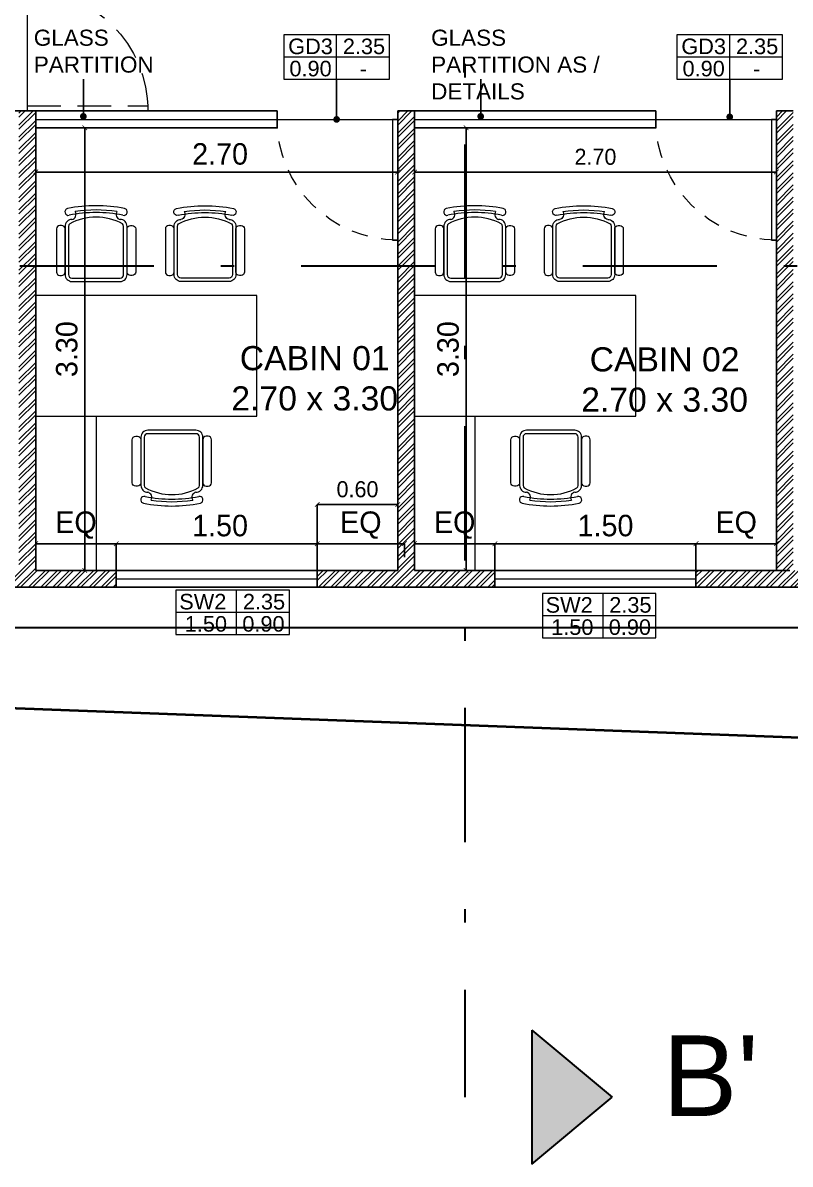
# Model space of a CAD drawing. Header units: metres. Extents: x 494 to 1845, y -666 to 1061.
# Drawn here: x 1502.81 to 1508.54, y 268.25 to 276.76 of the extents above; entities that cross this region are included whole.
import ezdxf

# ---------------------------------------------------------------- set-up
doc = ezdxf.new("R2010")
doc.units = ezdxf.units.M
doc.header["$MEASUREMENT"] = 0
for name, pattern in [('1', [0]), ('141011 - Typical Flr Plans -1 - 1.5 & 1-2 BHK_ Kolshet Namrata1$0$HIDDEN', [0.375, 0.25, -0.125]), ('ACAD_ISO02W100', [15, 12, -3]), ('DASHDOTX2', [2, 1, -0.5, 0, -0.5])]:
    doc.linetypes.add(name, pattern=pattern)
doc.layers.get('Defpoints').update_dxf_attribs({"color": 12})
for name, color, linetype, lineweight in [('ARCHITECTURAL COMMENTS', 2, 'Continuous', 30), ('DIMENSION', 8, 'Continuous', 5), ('VDA-DOOR', 23, 'Continuous', 5), ('VDA-DW TAGS', 4, 'Continuous', 9), ('VDA-HATCH', 8, 'Continuous', 9), ('VDA-WALL', 250, 'Continuous', 25), ('VDA-WINDOW', 5, 'Continuous', 9), ('VDA_FURNITURE', 8, 'Continuous', 13)]:
    doc.layers.add(name, color=color, linetype=linetype, lineweight=lineweight)
for name, color, linetype in [('PLOT - SURVEY', 1, '1'), ('VDA DIMENSION', 8, 'Continuous'), ('VDA-TEXT', 250, '1'), ('VDA-WALL BELOW', 8, 'Continuous'), ('VDA_ROOF', 250, 'Continuous')]:
    doc.layers.add(name, color=color, linetype=linetype)
doc.styles.add('arial', font='arial.ttf', dxfattribs={"height": 0.3})
doc.styles.add('RS', font='GOTHIC.TTF')
doc.dimstyles.new('SMALL-1', dxfattribs={"dimtxt": 0.16, "dimasz": 0.035, "dimexe": 0, "dimexo": 0.1, "dimgap": 0.05, "dimtad": 1, "dimzin": 0, "dimdsep": 46, "dimtxsty": 'RS', "dimblk": 'DOT', "dimcen": 2.5, "dimclrd": 256, "dimclre": 256, "dimclrt": 5, "dimadec": 0, "dimazin": 0, "dimtfac": 1, "dimtdec": 3, "dimtofl": 0, "dimtmove": 0, "dimatfit": 3, "dimfxl": 0, "dimtolj": 1, "dimtzin": 0, "dimarcsym": 0})

# ---------------------------------------------------------------- blocks, each defined once
blk = doc.blocks.new('zw$ADB1')
at = {"linetype": 'DASHDOTX2', "lineweight": 30}
blk.add_hatch(color=1, dxfattribs=at).paths.add_polyline_path([(0, 0), (0.5, 0.6), (1, 0)])
at = {"color": 1, "linetype": 'DASHDOTX2', "lineweight": 30}
for p, q in [((0, 0), (0.5, 0.6)), ((1, 0), (0.5, 0.6)), ((0, 0), (1, 0))]:
    blk.add_line(p, q, dxfattribs=at)
blk = doc.blocks.new('SADFASDFS')
at = {"color": 1, "linetype": 'DASHDOTX2', "lineweight": 30}
for p, q in [((20.9725, 10.1631), (20.9725, -5.3369)), ((64.8523, 0.8567), (-0.9849, 0.8567))]:
    blk.add_line(p, q, dxfattribs=at)
at = {"color": 1, "linetype": 'DASHDOTX2', "lineweight": 30, "rotation": 270}
blk.add_blockref('zw$ADB1', (21.4725, -4.8369), dxfattribs=at)
at = {"insert": (23.1648, -4.8778), "char_height": 0.6, "width": 1.069349, "attachment_point": 3, "style": 'arial'}
blk.add_mtext("{\\C1;B'}", dxfattribs=at)
blk = doc.blocks.new('cabin table')
at = {"layer": 'VDA_FURNITURE'}
for p, q in [((-1.65, -0.9), (-1.65, 0)), ((-1.65, 0), (0, 0)), ((0, 0), (0, -0.9)), ((0, -0.9), (-1.65, -0.9))]:
    blk.add_line(p, q, dxfattribs=at)
blk = doc.blocks.new('side')
at = {"layer": 'VDA_FURNITURE', "color": 8}
for p, q in [((0, 1.15), (-0.45, 1.15)), ((-0.45, 1.15), (-0.45, 0)), ((0, 0), (0, 1.15)), ((-0.45, 0), (0, 0))]:
    blk.add_line(p, q, dxfattribs=at)
blk = doc.blocks.new('chair')
at = {"layer": 'VDA_FURNITURE'}
for p, q in [((-0.2311, -0.5111), (-0.2311, -0.5111)), ((0.2311, -0.5111), (0.2311, -0.5111))]:
    blk.add_line(p, q, dxfattribs=at)
for points in [[(0.1798, -0.4623), (0.1798, -0.4623, 0.414214), (0.2311, -0.4109), (0.2311, -0.0514, 0.414214), (0.1798, 0), (-0.1798, 0, 0.414214), (-0.2311, -0.0514), (-0.2311, -0.4109, 0.414214), (-0.1798, -0.4623)], [(0.197, -0.4299, 0.211652), (0.2054, -0.4109), (0.2054, -0.0514, 0.414214), (0.1798, -0.0257), (-0.1798, -0.0257, 0.414214), (-0.2054, -0.0514), (-0.2054, -0.4109, 0.211652), (-0.197, -0.4299)]]:
    blk.add_lwpolyline(points, format="xyb", dxfattribs=at)
for points in [[(-0.2697, -0.0449), (-0.2568, -0.0449, -0.414214), (-0.2311, -0.0706), (-0.2311, -0.3916, -0.414214), (-0.2568, -0.4173), (-0.2697, -0.4173, -0.414214), (-0.2953, -0.3916), (-0.2953, -0.0706, -0.414214)], [(0.2697, -0.0449), (0.2568, -0.0449, 0.414214), (0.2311, -0.0706), (0.2311, -0.3916, 0.414214), (0.2568, -0.4173), (0.2697, -0.4173, 0.414214), (0.2953, -0.3916), (0.2953, -0.0706, 0.414214)]]:
    blk.add_lwpolyline(points, format="xyb", close=True, dxfattribs=at)
for centre, radius, start, end in [((-0.2065, -0.5183), 0.0257, 75.86235, 163.7398), ((0, 0.4874), 1.0011, 258.46355, 281.53645), ((0, -0.0677), 0.4123, 241.45467, 298.54533), ((-0.1884, -0.5002), 0.0389, 327.81567, 77.15899), ((0.1884, -0.5002), 0.0389, 102.84101, 212.18433), ((0.2065, -0.5183), 0.0257, 16.2602, 104.13765), ((-0.2065, -0.5183), 0.0257, 163.7398, 255.86235), ((0, 0.485), 1.05, 258.3098, 281.6902), ((0, 0.4874), 1.0203, 261.2358, 278.7642), ((0.2065, -0.5183), 0.0257, 284.13765, 16.2602)]:
    blk.add_arc(centre, radius, start, end, dxfattribs=at)
blk = doc.blocks.new('for cabin')
at = {"layer": 'VDA_FURNITURE', "rotation": 180}
blk.add_blockref('chair', (-1.2624, 2.1543), dxfattribs=at)
at = {"layer": 'VDA_FURNITURE', "xscale": -1, "rotation": 180}
blk.add_blockref('chair', (-0.45, 2.1543), dxfattribs=at)
at = {"layer": 'VDA_FURNITURE'}
for name, p in [('cabin table', (0, 2.05)), ('side', (0, 0))]:
    blk.add_blockref(name, p, dxfattribs=at)
at = {"layer": 'VDA_FURNITURE', "xscale": -1}
blk.add_blockref('chair', (-1.0153, 1.0457), dxfattribs=at)
blk = doc.blocks.new('afasfdas')
at = {"layer": 'VDA-DOOR', "color": 5, "linetype": '141011 - Typical Flr Plans -1 - 1.5 & 1-2 BHK_ Kolshet Namrata1$0$HIDDEN'}
for p, q in [((-0.038, -0.0007), (-0.038, -0.9)), ((0, -0.0007), (-0.038, -0.0007)), ((0, -0.9), (0, -0.0007)), ((-0.038, -0.9), (0, -0.9))]:
    blk.add_line(p, q, dxfattribs=at)
blk.add_arc((0, 0), 0.9, 180.04247, 270, dxfattribs=at)
blk = doc.blocks.new('DXFG-flat-2-flat-28-flat-1-flat-1-flat-1-flat-1-flat-1-flat-1-flat-1-flat-1-flat-2-flat-1-flat-1-flat-1-flat-1-flat-1-flat-5-flat-1')
at = {"layer": 'VDA-DOOR'}
blk.add_line((-147.5993, -172.9864), (-147.5993, -172.9498), dxfattribs=at)
at = {"layer": 'VDA-DOOR', "color": 5}
for p, q in [((-147.5993, -172.9498), (-146.7316, -172.9498)), ((-146.7316, -172.9864), (-147.5993, -172.9864)), ((-146.7316, -172.9498), (-146.7316, -172.9864))]:
    blk.add_line(p, q, dxfattribs=at)
at = {"layer": 'VDA-DOOR', "color": 5, "linetype": 'ACAD_ISO02W100', "ltscale": 0.01}
blk.add_arc((-146.731, -172.9498), 0.8684, 180, 269.95753, dxfattribs=at)
blk = doc.blocks.new('_ArchTick')
at = {"color": 0, "linetype": 'ByBlock', "const_width": 0.15}
blk.add_lwpolyline([(-0.5, -0.5), (0.5, 0.5)], dxfattribs=at)
blk = doc.blocks.new('*D82')
at = {"layer": 'Defpoints', "color": 0}
for p in [(1502.9103, 275.9747), (1505.6103, 275.9747), (1505.6103, 275.6447)]:
    blk.add_point(p, dxfattribs=at)
at = {"layer": 'VDA DIMENSION', "lineweight": -2}
for p, q in [((1502.9103, 275.8747), (1502.9103, 275.6447)), ((1505.6103, 275.8747), (1505.6103, 275.6447)), ((1502.9103, 275.6447), (1505.6103, 275.6447))]:
    blk.add_line(p, q, dxfattribs=at)
at = {"layer": 'VDA DIMENSION', "lineweight": -2, "xscale": 0.035, "yscale": 0.035, "zscale": 0.035, "rotation": 180}
blk.add_blockref('_ArchTick', (1502.9103, 275.6447), dxfattribs=at)
at = {"layer": 'VDA DIMENSION', "lineweight": -2, "xscale": 0.035, "yscale": 0.035, "zscale": 0.035}
blk.add_blockref('_ArchTick', (1505.6103, 275.6447), dxfattribs=at)
at = {"layer": 'VDA DIMENSION', "color": 5, "insert": (1504.2853, 275.7787), "char_height": 0.16, "attachment_point": 5, "style": 'RS'}
blk.add_mtext('\\A1;2.70', dxfattribs=at)
blk = doc.blocks.new('*D83')
at = {"layer": 'Defpoints', "color": 0}
for p in [(1502.9103, 275.9747), (1502.9103, 272.6747), (1503.2759, 272.6747)]:
    blk.add_point(p, dxfattribs=at)
at = {"layer": 'VDA DIMENSION', "lineweight": -2}
for p, q in [((1503.0103, 275.9747), (1503.2759, 275.9747)), ((1503.2759, 275.9747), (1503.2759, 272.6747)), ((1503.0103, 272.6747), (1503.2759, 272.6747))]:
    blk.add_line(p, q, dxfattribs=at)
at = {"layer": 'VDA DIMENSION', "lineweight": -2, "xscale": 0.035, "yscale": 0.035, "zscale": 0.035}
for p, rotation in [((1503.2759, 275.9747), 90), ((1503.2759, 272.6747), 270)]:
    blk.add_blockref('_ArchTick', p, dxfattribs=dict(at, rotation=rotation))
at = {"layer": 'VDA DIMENSION', "color": 5, "insert": (1503.1419, 274.3247), "char_height": 0.16, "attachment_point": 5, "rotation": 90, "style": 'RS'}
blk.add_mtext('\\A1;3.30', dxfattribs=at)
blk = doc.blocks.new('*D84')
at = {"layer": 'Defpoints', "color": 0}
for p in [(1505.7853, 275.9747), (1505.7853, 272.6747), (1506.1204, 272.6747)]:
    blk.add_point(p, dxfattribs=at)
at = {"layer": 'VDA DIMENSION', "lineweight": -2}
for p, q in [((1505.8853, 275.9747), (1506.1204, 275.9747)), ((1506.1204, 275.9747), (1506.1204, 272.6747)), ((1505.8853, 272.6747), (1506.1204, 272.6747))]:
    blk.add_line(p, q, dxfattribs=at)
at = {"layer": 'VDA DIMENSION', "lineweight": -2, "xscale": 0.035, "yscale": 0.035, "zscale": 0.035}
for p, rotation in [((1506.1204, 275.9747), 90), ((1506.1204, 272.6747), 270)]:
    blk.add_blockref('_ArchTick', p, dxfattribs=dict(at, rotation=rotation))
at = {"layer": 'VDA DIMENSION', "color": 5, "insert": (1505.9863, 274.3247), "char_height": 0.16, "attachment_point": 5, "rotation": 90, "style": 'RS'}
blk.add_mtext('\\A1;3.30', dxfattribs=at)
blk = doc.blocks.new('*D106')
at = {"layer": 'Defpoints', "color": 0}
for p in [(1505.0103, 272.8747), (1503.5103, 272.5497), (1505.0103, 272.5497)]:
    blk.add_point(p, dxfattribs=at)
at = {"layer": 'VDA DIMENSION', "lineweight": -2}
for p, q in [((1503.5103, 272.6497), (1503.5103, 272.8747)), ((1503.5103, 272.8747), (1505.0103, 272.8747)), ((1505.0103, 272.6497), (1505.0103, 272.8747))]:
    blk.add_line(p, q, dxfattribs=at)
at = {"layer": 'VDA DIMENSION', "lineweight": -2, "xscale": 0.035, "yscale": 0.035, "zscale": 0.035, "rotation": 180}
blk.add_blockref('_ArchTick', (1503.5103, 272.8747), dxfattribs=at)
at = {"layer": 'VDA DIMENSION', "lineweight": -2, "xscale": 0.035, "yscale": 0.035, "zscale": 0.035}
blk.add_blockref('_ArchTick', (1505.0103, 272.8747), dxfattribs=at)
at = {"layer": 'VDA DIMENSION', "color": 5, "insert": (1504.2853, 273.0087), "char_height": 0.16, "attachment_point": 5, "style": 'RS'}
blk.add_mtext('\\A1;1.50', dxfattribs=at)
blk = doc.blocks.new('*D107')
at = {"layer": 'Defpoints', "color": 0}
for p in [(1507.8353, 272.8747), (1506.3353, 272.6747), (1507.8353, 272.6747)]:
    blk.add_point(p, dxfattribs=at)
at = {"layer": 'VDA DIMENSION', "lineweight": -2}
for p, q in [((1506.3353, 272.7747), (1506.3353, 272.8747)), ((1506.3353, 272.8747), (1507.8353, 272.8747)), ((1507.8353, 272.7747), (1507.8353, 272.8747))]:
    blk.add_line(p, q, dxfattribs=at)
at = {"layer": 'VDA DIMENSION', "lineweight": -2, "xscale": 0.035, "yscale": 0.035, "zscale": 0.035, "rotation": 180}
blk.add_blockref('_ArchTick', (1506.3353, 272.8747), dxfattribs=at)
at = {"layer": 'VDA DIMENSION', "lineweight": -2, "xscale": 0.035, "yscale": 0.035, "zscale": 0.035}
blk.add_blockref('_ArchTick', (1507.8353, 272.8747), dxfattribs=at)
at = {"layer": 'VDA DIMENSION', "color": 5, "insert": (1507.1603, 273.0087), "char_height": 0.16, "attachment_point": 5, "style": 'RS'}
blk.add_mtext('\\A1;1.50', dxfattribs=at)
blk = doc.blocks.new('*D115')
at = {"layer": 'Defpoints', "color": 0}
for p in [(1503.5103, 272.8747), (1502.9103, 272.6747), (1503.5103, 272.6747)]:
    blk.add_point(p, dxfattribs=at)
at = {"layer": 'VDA DIMENSION', "lineweight": -2}
for p, q in [((1502.9103, 272.7747), (1502.9103, 272.8747)), ((1502.9103, 272.8747), (1503.5103, 272.8747)), ((1503.5103, 272.7747), (1503.5103, 272.8747))]:
    blk.add_line(p, q, dxfattribs=at)
at = {"layer": 'VDA DIMENSION', "lineweight": -2, "xscale": 0.035, "yscale": 0.035, "zscale": 0.035, "rotation": 180}
blk.add_blockref('_ArchTick', (1502.9103, 272.8747), dxfattribs=at)
at = {"layer": 'VDA DIMENSION', "lineweight": -2, "xscale": 0.035, "yscale": 0.035, "zscale": 0.035}
blk.add_blockref('_ArchTick', (1503.5103, 272.8747), dxfattribs=at)
at = {"layer": 'VDA DIMENSION', "color": 5, "insert": (1503.2103, 273.013), "char_height": 0.16, "attachment_point": 5, "style": 'RS'}
blk.add_mtext('\\A1;EQ', dxfattribs=at)
blk = doc.blocks.new('*D116')
at = {"layer": 'Defpoints', "color": 0}
for p in [(1505.6603, 272.8747), (1505.0103, 272.6747), (1505.6603, 272.6747)]:
    blk.add_point(p, dxfattribs=at)
at = {"layer": 'VDA DIMENSION', "lineweight": -2}
for p, q in [((1505.0103, 272.7747), (1505.0103, 272.8747)), ((1505.0103, 272.8747), (1505.6603, 272.8747)), ((1505.6603, 272.7747), (1505.6603, 272.8747))]:
    blk.add_line(p, q, dxfattribs=at)
at = {"layer": 'VDA DIMENSION', "lineweight": -2, "xscale": 0.035, "yscale": 0.035, "zscale": 0.035, "rotation": 180}
blk.add_blockref('_ArchTick', (1505.0103, 272.8747), dxfattribs=at)
at = {"layer": 'VDA DIMENSION', "lineweight": -2, "xscale": 0.035, "yscale": 0.035, "zscale": 0.035}
blk.add_blockref('_ArchTick', (1505.6603, 272.8747), dxfattribs=at)
at = {"layer": 'VDA DIMENSION', "color": 5, "insert": (1505.3353, 273.013), "char_height": 0.16, "attachment_point": 5, "style": 'RS'}
blk.add_mtext('\\A1;EQ', dxfattribs=at)
blk = doc.blocks.new('*D117')
at = {"layer": 'Defpoints', "color": 0}
for p in [(1506.3353, 272.8747), (1505.7353, 272.6747), (1506.3353, 272.5497)]:
    blk.add_point(p, dxfattribs=at)
at = {"layer": 'VDA DIMENSION', "lineweight": -2}
for p, q in [((1505.7353, 272.7747), (1505.7353, 272.8747)), ((1505.7353, 272.8747), (1506.3353, 272.8747)), ((1506.3353, 272.6497), (1506.3353, 272.8747))]:
    blk.add_line(p, q, dxfattribs=at)
at = {"layer": 'VDA DIMENSION', "lineweight": -2, "xscale": 0.035, "yscale": 0.035, "zscale": 0.035, "rotation": 180}
blk.add_blockref('_ArchTick', (1505.7353, 272.8747), dxfattribs=at)
at = {"layer": 'VDA DIMENSION', "lineweight": -2, "xscale": 0.035, "yscale": 0.035, "zscale": 0.035}
blk.add_blockref('_ArchTick', (1506.3353, 272.8747), dxfattribs=at)
at = {"layer": 'VDA DIMENSION', "color": 5, "insert": (1506.0353, 273.013), "char_height": 0.16, "attachment_point": 5, "style": 'RS'}
blk.add_mtext('\\A1;EQ', dxfattribs=at)
blk = doc.blocks.new('*D118')
at = {"layer": 'Defpoints', "color": 0}
for p in [(1508.4353, 272.8747), (1508.4353, 272.6747), (1507.8353, 272.5497)]:
    blk.add_point(p, dxfattribs=at)
at = {"layer": 'VDA DIMENSION', "lineweight": -2}
for p, q in [((1507.8353, 272.6497), (1507.8353, 272.8747)), ((1507.8353, 272.8747), (1508.4353, 272.8747)), ((1508.4353, 272.7747), (1508.4353, 272.8747))]:
    blk.add_line(p, q, dxfattribs=at)
at = {"layer": 'VDA DIMENSION', "lineweight": -2, "xscale": 0.035, "yscale": 0.035, "zscale": 0.035, "rotation": 180}
blk.add_blockref('_ArchTick', (1507.8353, 272.8747), dxfattribs=at)
at = {"layer": 'VDA DIMENSION', "lineweight": -2, "xscale": 0.035, "yscale": 0.035, "zscale": 0.035}
blk.add_blockref('_ArchTick', (1508.4353, 272.8747), dxfattribs=at)
at = {"layer": 'VDA DIMENSION', "color": 5, "insert": (1508.1353, 273.013), "char_height": 0.16, "attachment_point": 5, "style": 'RS'}
blk.add_mtext('\\A1;EQ', dxfattribs=at)
blk = doc.blocks.new('_Dot')
at = {"color": 0, "linetype": 'ByBlock', "lineweight": -2}
blk.add_line((-0.5, 0), (-1, 0), dxfattribs=at)
at = {"color": 0, "linetype": 'ByBlock', "const_width": 0.5}
blk.add_lwpolyline([(-0.25, 0, 1), (0.25, 0, 1)], format="xyb", close=True, dxfattribs=at)
blk = doc.blocks.new('sw2')
at = {"layer": 'VDA-DW TAGS'}
for p, q in [((1418.8514, 215.3599), (1418.8514, 215.6908)), ((1419.2461, 215.5253), (1418.3988, 215.5253))]:
    blk.add_line(p, q, dxfattribs=at)
blk.add_lwpolyline([(1419.2461, 215.6908), (1418.3988, 215.6908), (1418.3988, 215.3599), (1419.2461, 215.3599)], close=True, dxfattribs=at)
at = {"layer": 'VDA-DW TAGS', "char_height": 0.11598, "attachment_point": 8, "style": 'arial'}
for s, insert, width in [('SW2', (1418.5991, 215.546), 0.282293), ('2.35', (1419.0555, 215.546), 0.282293), ('1.50', (1418.6222, 215.3805), 0.27584), ('0.90', (1419.0516, 215.3805), 0.366174)]:
    blk.add_mtext(s, dxfattribs=dict(at, insert=insert, width=width))
blk = doc.blocks.new('*D176')
at = {"layer": 'Defpoints', "color": 0}
for p in [(1505.7353, 275.9747), (1508.4353, 275.9747), (1508.4353, 275.6447)]:
    blk.add_point(p, dxfattribs=at)
at = {"layer": 'VDA DIMENSION', "lineweight": -2}
for p, q in [((1505.7353, 275.8747), (1505.7353, 275.6447)), ((1508.4353, 275.8747), (1508.4353, 275.6447)), ((1505.7353, 275.6447), (1508.4353, 275.6447))]:
    blk.add_line(p, q, dxfattribs=at)
at = {"layer": 'VDA DIMENSION', "lineweight": -2, "xscale": 0.035, "yscale": 0.035, "zscale": 0.035, "rotation": 180}
blk.add_blockref('_ArchTick', (1505.7353, 275.6447), dxfattribs=at)
at = {"layer": 'VDA DIMENSION', "lineweight": -2, "xscale": 0.035, "yscale": 0.035, "zscale": 0.035}
blk.add_blockref('_ArchTick', (1508.4353, 275.6447), dxfattribs=at)
at = {"layer": 'VDA DIMENSION', "color": 5, "insert": (1507.0853, 275.7577), "char_height": 0.12, "attachment_point": 5, "style": 'RS'}
blk.add_mtext('\\A1;2.70', dxfattribs=at)
blk = doc.blocks.new('GD3')
at = {"layer": 'VDA-DW TAGS'}
for p, q in [((1505.1546, 276.3357), (1505.1546, 276.6666)), ((1505.5493, 276.5011), (1504.7598, 276.5011))]:
    blk.add_line(p, q, dxfattribs=at)
blk.add_lwpolyline([(1505.5493, 276.6666), (1504.7598, 276.6666), (1504.7598, 276.3357), (1505.5493, 276.3357)], close=True, dxfattribs=at)
at = {"layer": 'VDA-DW TAGS', "attachment_point": 8, "style": 'arial'}
for s, insert, char_height, width in [('GD3', (1504.96, 276.5218), 0.11598, 0.282293), ('2.35', (1505.3587, 276.5218), 0.11598, 0.255664), ('{\\fArial|b0|i0|c0|p34;0.90}', (1504.96, 276.3564), 0.115981, 0.27584), ('{\\fArial|b0|i0|c0|p34;-}', (1505.3548, 276.3564), 0.115981, 0.366174)]:
    blk.add_mtext(s, dxfattribs=dict(at, insert=insert, char_height=char_height, width=width))
blk = doc.blocks.new('DFSDFASDFASD')
at = {"layer": 'VDA_ROOF', "color": 5, "lineweight": 30, "ltscale": 4}
blk.add_lwpolyline([(43.72, 7.8762), (16.8656, 4.45), (-16.85, 4.45), (-16.85, -6.375), (7.45, -6.375), (7.45, -7.275), (43.72, -7.275), (43.72, -3.7999), (45.045, -3.7999), (45.045, 0.8251), (43.72, 0.8251)], close=True, dxfattribs=at)
blk = doc.blocks.new('*D323')
at = {"layer": 'Defpoints', "color": 0}
for p in [(1505.6103, 273.1666), (1505.0103, 272.6747), (1505.6103, 272.6747)]:
    blk.add_point(p, dxfattribs=at)
at = {"layer": 'VDA DIMENSION', "lineweight": -2}
for p, q in [((1505.0103, 272.8666), (1505.0103, 273.1666)), ((1505.0103, 273.1666), (1505.6103, 273.1666)), ((1505.6103, 272.8666), (1505.6103, 273.1666))]:
    blk.add_line(p, q, dxfattribs=at)
at = {"layer": 'VDA DIMENSION', "lineweight": -2, "xscale": 0.035, "yscale": 0.035, "zscale": 0.035, "rotation": 180}
blk.add_blockref('_ArchTick', (1505.0103, 273.1666), dxfattribs=at)
at = {"layer": 'VDA DIMENSION', "lineweight": -2, "xscale": 0.035, "yscale": 0.035, "zscale": 0.035}
blk.add_blockref('_ArchTick', (1505.6103, 273.1666), dxfattribs=at)
at = {"layer": 'VDA DIMENSION', "color": 5, "insert": (1505.3103, 273.2797), "char_height": 0.12, "attachment_point": 5, "style": 'RS'}
blk.add_mtext('\\A1;0.60', dxfattribs=at)

msp = doc.modelspace()

# ---------------------------------------------------------------- hatches: boundary and pattern name
at = {"layer": 'VDA-HATCH'}
h = msp.add_hatch(dxfattribs=at)
h.set_pattern_fill('ANSI32', color=256, scale=0.17)
h.set_pattern_definition([(45, (87.54308, 2.66939), (-0.0450780573, 0.0450780573), []), (45, (87.573134, 2.66939), (-0.0450780573, 0.0450780573), [])])
h.paths.add_polyline_path([(1539.2103, 285.3516), (1539.2092, 285.4775), (1520.3759, 283.0747), (1489.6603, 283.0747), (1489.6603, 282.9497), (1520.3839, 282.9497)])
h.paths.add_polyline_path([(1501.9103, 272.5497), (1501.9103, 272.6747), (1502.7853, 272.6747), (1502.7853, 276.0997), (1502.8478, 276.0997), (1502.9103, 276.0997), (1502.9103, 272.6747), (1503.5103, 272.6747), (1503.5103, 272.5497)])
h.paths.add_polyline_path([(1507.8353, 272.5497), (1507.8353, 272.6747), (1508.4353, 272.6747), (1508.4353, 276.0997), (1508.5603, 276.0997), (1508.5603, 272.6747), (1509.1603, 272.6747), (1509.1603, 272.5497)])
h.paths.add_polyline_path([(1505.0103, 272.5497), (1505.0103, 272.6747), (1505.6103, 272.6747), (1505.6103, 276.0997), (1505.7353, 276.0997), (1505.7353, 272.6747), (1506.3353, 272.6747), (1506.3353, 272.5497)])
h.paths.add_polyline_path([(1510.6603, 272.5497), (1510.6603, 272.6747), (1511.2603, 272.6747), (1511.2603, 276.0997), (1511.3853, 276.0997), (1511.3853, 272.5497)])
h.paths.add_polyline_path([(1544.2803, 281.8623), (1544.2803, 281.9498), (1545.0053, 281.9498), (1545.0053, 281.8248), (1544.4053, 281.8248), (1544.4053, 280.6248), (1544.2803, 280.6248)])
h.paths.add_polyline_path([(1541.4739, 285.7664), (1542.4286, 285.8882), (1542.6022, 285.9104), (1542.6287, 285.9138), (1543.4823, 286.0227), (1543.4981, 285.8987), (1541.4897, 285.6424)])
h.paths.add_polyline_path([(1546.8053, 286.4466), (1546.9303, 286.4466), (1546.9303, 281.5248), (1546.8053, 281.5248)])
h.paths.add_polyline_path([(1545.2678, 286.2505), (1545.2836, 286.1265), (1546.8053, 286.3206), (1546.8053, 286.4466)])
h.paths.add_polyline_path([(1524.4853, 272.0497), (1524.4853, 275.0747), (1524.6103, 275.0747), (1524.6103, 272.0497)])
h.paths.add_polyline_path([(1524.3353, 275.9747), (1524.3353, 276.0997), (1526.9853, 276.0997), (1526.9853, 275.9747)])
h.paths.add_polyline_path([(1526.9853, 273.7997), (1527.1103, 273.7997), (1527.1103, 271.6497), (1526.9853, 271.6497)])
h.paths.add_polyline_path([(1545.7553, 281.8248), (1545.7553, 281.9498), (1546.8053, 281.9498), (1546.8053, 281.8248)])
h.paths.add_polyline_path([(1525.9603, 273.5247), (1526.9853, 273.5247), (1526.9853, 273.6497), (1525.9603, 273.6497)])
h.paths.add_polyline_path([(1511.2603, 271.6497), (1511.2603, 271.7747), (1512.0166, 271.7747), (1512.0166, 271.6497)])
h.paths.add_polyline_path([(1513.5166, 271.6497), (1513.5166, 271.7747), (1514.7791, 271.7747), (1514.7791, 271.6497)])
h.paths.add_polyline_path([(1511.2603, 272.5497), (1511.2603, 271.7747), (1511.3853, 271.7747), (1511.3853, 272.5497)])
h.paths.add_polyline_path([(1523.7353, 273.0747), (1524.4853, 273.0747), (1524.4853, 273.1997), (1523.7353, 273.1997)])
h.paths.add_polyline_path([(1539.2103, 285.4776), (1539.2103, 285.3516), (1539.7042, 285.4146), (1539.6884, 285.5386)])
h.paths.add_polyline_path([(1525.9603, 272.0497), (1525.9603, 272.7747), (1526.0853, 272.7747), (1526.0853, 272.0497)])
h.paths.add_polyline_path([(1523.8853, 274.6975), (1524.4853, 274.6975), (1524.4853, 274.8225), (1523.8853, 274.8225)])
h.paths.add_polyline_path([(1524.0353, 272.0497), (1524.0353, 272.1747), (1524.4853, 272.1747), (1524.4853, 272.0497)])
h.paths.add_polyline_path([(1522.9853, 272.0497), (1522.9853, 272.1747), (1523.4353, 272.1747), (1523.4353, 272.0497)])
h.paths.add_polyline_path([(1536.5353, 281.5248), (1536.6603, 281.5248), (1536.6603, 281.9498), (1536.5353, 281.9498), (1536.5353, 281.5248)])
h.paths.add_polyline_path([(1539.0853, 281.5248), (1539.0853, 281.9498), (1539.2103, 281.9498), (1539.2103, 281.5248)])
h.paths.add_polyline_path([(1541.9053, 281.5248), (1541.9053, 281.9498), (1542.0303, 281.9498), (1542.0303, 281.5248), (1541.9053, 281.5248)])
h.paths.add_polyline_path([(1525.9603, 272.0497), (1525.5853, 272.0497), (1525.5853, 272.1747), (1525.9603, 272.1747)])
h.paths.add_polyline_path([(1524.6103, 272.0497), (1524.6103, 272.1747), (1524.9853, 272.1747), (1524.9853, 272.0497)])
h.paths.add_polyline_path([(1546.8053, 280.6248), (1546.9303, 280.6248), (1546.9303, 280.9248), (1546.8053, 280.9248)])
h.paths.add_polyline_path([(1526.0853, 272.0497), (1526.0853, 272.1747), (1526.2353, 272.1747), (1526.2353, 272.0497)])
h.paths.add_polyline_path([(1526.9853, 272.0497), (1526.8353, 272.0497), (1526.8353, 272.1747), (1526.9853, 272.1747)])
h.paths.add_polyline_path([(1516.2791, 271.7747), (1516.2791, 271.6497), (1522.9853, 271.6497), (1522.9853, 276.0997), (1518.2353, 276.0997), (1518.2353, 275.9747), (1522.8603, 275.9747), (1522.8603, 271.7747), (1517.0353, 271.7747), (1517.0353, 276.0997), (1516.9103, 276.0997), (1516.9103, 271.7747)])
h.paths.add_polyline_path([(1489.6603, 272.6747), (1490.1426, 272.6747), (1490.1426, 272.5497), (1489.6603, 272.5497)])
h.paths.add_polyline_path([(1491.3426, 272.5497), (1491.3426, 272.6747), (1494.5853, 272.6747), (1494.5853, 272.5497)])
h.paths.add_polyline_path([(1495.7853, 272.6747), (1499.028, 272.6747), (1499.028, 272.5497), (1495.7853, 272.5497)])
h.paths.add_polyline_path([(1500.5853, 276.0997), (1500.7103, 276.0997), (1500.7103, 272.5497), (1500.228, 272.5497), (1500.228, 272.6747), (1500.5853, 272.6747)])

# ---------------------------------------------------------------- linework, layer by layer
at = {"layer": 'PLOT - SURVEY', "color": 250, "linetype": 'Continuous', "lineweight": 40}
msp.add_lwpolyline([(1466.9333, 290.1068), (1466.5166, 284.5985), (1466.12, 282.2061), (1465.5621, 275.8302), (1465.4617, 272.8076), (1480.3076, 272.4881), (1513.1956, 271.2599), (1549.5916, 271.0083)], dxfattribs=at)
at = {"layer": 'VDA-DOOR'}
for p, q in [((1504.7103, 276.0372), (1505.6103, 276.0372)), ((1507.5353, 276.0372), (1508.4353, 276.0372))]:
    msp.add_line(p, q, dxfattribs=at)
at = {"layer": 'VDA-WALL'}
for p, q in [((1501.6103, 276.0997), (1502.9103, 276.0997)), ((1502.9103, 276.0997), (1502.9103, 272.6747)), ((1505.6103, 276.0997), (1505.6103, 272.6747)), ((1505.6103, 276.0997), (1505.7353, 276.0997)), ((1505.7353, 276.0997), (1505.7353, 272.6747)), ((1508.4353, 276.0997), (1508.4353, 272.6747)), ((1508.4353, 276.0997), (1508.5603, 276.0997)), ((1502.9103, 272.6747), (1503.5103, 272.6747)), ((1503.5103, 272.5497), (1503.5103, 272.6747)), ((1505.0103, 272.6747), (1505.6103, 272.6747)), ((1505.0103, 272.5497), (1505.0103, 272.6747)), ((1505.7353, 272.6747), (1506.3353, 272.6747)), ((1506.3353, 272.6747), (1506.3353, 272.5497)), ((1507.8353, 272.6747), (1508.5353, 272.6747)), ((1507.8353, 272.5497), (1507.8353, 272.6747)), ((1501.9103, 272.5497), (1503.5103, 272.5497)), ((1505.0103, 272.5497), (1506.3353, 272.5497)), ((1507.8353, 272.5497), (1509.1603, 272.5497))]:
    msp.add_line(p, q, dxfattribs=at)
at = {"layer": 'VDA-WALL BELOW'}
for p, q in [((1502.9103, 276.0997), (1504.7103, 276.0997)), ((1504.7103, 276.0997), (1504.7103, 275.9747)), ((1505.7353, 276.0997), (1507.5353, 276.0997)), ((1507.5353, 276.0997), (1507.5353, 275.9747)), ((1502.9103, 275.9747), (1504.7125, 275.9747)), ((1505.7353, 275.9747), (1507.5353, 275.9747)), ((1503.5103, 272.6747), (1505.0353, 272.6747)), ((1506.3353, 272.6747), (1507.8353, 272.6747)), ((1503.5103, 272.5497), (1505.0103, 272.5497)), ((1506.3353, 272.5497), (1507.8353, 272.5497))]:
    msp.add_line(p, q, dxfattribs=at)
at = {"layer": 'VDA-WINDOW'}
for p, q in [((1502.8478, 276.1376), (1502.8478, 277.8617)), ((1502.9103, 276.0372), (1504.7603, 276.0372)), ((1505.7353, 276.0372), (1507.5353, 276.0372)), ((1503.5103, 272.6122), (1505.0103, 272.6122)), ((1506.3353, 272.6122), (1507.8353, 272.6122))]:
    msp.add_line(p, q, dxfattribs=at)

# ---------------------------------------------------------------- block references
msp.add_blockref('DFSDFASDFASD', (1503.5103, 278.6247))
at = {"layer": 'ARCHITECTURAL COMMENTS'}
msp.add_blockref('SADFASDFS', (1485.1385, 274.0869), dxfattribs=at)
at = {"layer": 'DIMENSION', "color": 5, "lineweight": 30}
for p in [(0, 0), (2.9325, 0)]:
    msp.add_blockref('GD3', p, dxfattribs=at)
at = {"layer": 'VDA-DOOR', "color": 192, "xscale": -1, "rotation": 89.99999999999991}
msp.add_blockref('afasfdas', (1502.8471, 276.0997), dxfattribs=at)
at = {"layer": 'VDA-DOOR', "extrusion": (0, 0, -1), "xscale": 1.036440322957658, "yscale": 1.036440322957658, "zscale": -1.036440322957658, "rotation": 90.00000000000006}
for p in [(-1684.8624, 428.1158), (-1687.6874, 428.1158)]:
    msp.add_blockref('DXFG-flat-2-flat-28-flat-1-flat-1-flat-1-flat-1-flat-1-flat-1-flat-1-flat-1-flat-2-flat-1-flat-1-flat-1-flat-1-flat-1-flat-5-flat-1', p, dxfattribs=at)
at = {"layer": 'VDA-DW TAGS', "color": 192}
for p in [(85.5573, 56.837), (88.2904, 56.8127)]:
    msp.add_blockref('sw2', p, dxfattribs=at)
at = {"layer": 'VDA_FURNITURE', "xscale": -1}
for p in [(1502.9103, 272.6747), (1505.7353, 272.6747)]:
    msp.add_blockref('for cabin', p, dxfattribs=at)

# ---------------------------------------------------------------- texts
at = {"layer": 'VDA-TEXT'}
for s, insert, char_height, width, attachment_point, style in [('{\\fArial|b0|i0|c0|p34;GLASS PARTITION}', (1502.8958, 276.7058), 0.12, 0.757331, 1, 'RS'), ('{\\fArial|b0|i0|c0|p34;GLASS PARTITION AS / DETAILS}', (1505.8597, 276.7058), 0.12, 1.475484, 1, 'RS'), ('CABIN 01\\P2.70 x 3.30', (1504.9912, 274.1063), 0.18, 4.378113, 5, 'arial'), ('CABIN 02\\P2.70 x 3.30', (1507.6011, 274.0971), 0.18, 4.378113, 5, 'arial')]:
    msp.add_mtext(s, dxfattribs=dict(at, insert=insert, char_height=char_height, width=width, attachment_point=attachment_point, style=style))

# ---------------------------------------------------------------- dimensions: what is measured, and where the dimension line sits
at = {"layer": 'VDA DIMENSION'}
for base, p1, p2, picture, middle in [((1505.6103, 275.6447), (1502.9103, 275.9747), (1505.6103, 275.9747), '*D82', (1504.2853, 275.6447)), ((1505.0103, 272.8747), (1503.5103, 272.5497), (1505.0103, 272.5497), '*D106', (1504.2853, 272.8747)), ((1507.8353, 272.8747), (1506.3353, 272.6747), (1507.8353, 272.6747), '*D107', (1507.1603, 272.8747))]:
    dim = msp.add_linear_dim(base=base, p1=p1, p2=p2, dimstyle='SMALL-1', override={"dimblk": 'ArchTick', "dimarcsym": 1}, dxfattribs=at)
    dim.commit()
    dim.dimension.update_dxf_attribs({"geometry": picture, "text_midpoint": middle, "dimtype": 160})
dim = msp.add_linear_dim(base=(1503.2759, 272.6747), p1=(1502.9103, 275.9747), p2=(1502.9103, 272.6747), angle=90, dimstyle='SMALL-1', override={"dimblk": 'ArchTick', "dimarcsym": 1}, dxfattribs=at)
dim.commit()
dim.dimension.update_dxf_attribs({"geometry": '*D83', "text_midpoint": (1503.2759, 274.3247), "dimtype": 160})
for p1, p2, distance, picture, middle in [((1505.7353, 275.9747), (1508.4353, 275.9747), -0.33, '*D176', (1507.0853, 275.7577)), ((1505.0103, 272.6747), (1505.6103, 272.6747), 0.492, '*D323', (1505.3103, 273.2797))]:
    dim = msp.add_aligned_dim(p1=p1, p2=p2, distance=distance, dimstyle='SMALL-1', override={"dimtxt": 0.12, "dimblk": 'ArchTick', "dimarcsym": 1}, dxfattribs=at)
    dim.commit()
    dim.dimension.update_dxf_attribs({"geometry": picture, "text_midpoint": middle})
dim = msp.add_linear_dim(base=(1506.1204, 272.6747), p1=(1505.7853, 275.9747), p2=(1505.7853, 272.6747), angle=90, dimstyle='SMALL-1', override={"dimblk": 'ArchTick', "dimarcsym": 1}, dxfattribs=at)
dim.commit()
dim.dimension.update_dxf_attribs({"geometry": '*D84', "text_midpoint": (1505.9863, 274.3247)})
for base, p1, p2, picture, middle in [((1503.5103, 272.8747), (1502.9103, 272.6747), (1503.5103, 272.6747), '*D115', (1503.2103, 273.013)), ((1505.6603, 272.8747), (1505.0103, 272.6747), (1505.6603, 272.6747), '*D116', (1505.3353, 273.013)), ((1506.3353, 272.8747), (1505.7353, 272.6747), (1506.3353, 272.5497), '*D117', (1506.0353, 273.013)), ((1508.4353, 272.8747), (1507.8353, 272.5497), (1508.4353, 272.6747), '*D118', (1508.1353, 273.013))]:
    dim = msp.add_linear_dim(base=base, p1=p1, p2=p2, text='EQ', dimstyle='SMALL-1', override={"dimblk": 'ArchTick', "dimarcsym": 1}, dxfattribs=at)
    dim.commit()
    dim.dimension.update_dxf_attribs({"geometry": picture, "text_midpoint": middle})

# ---------------------------------------------------------------- leaders
at = {"layer": 'VDA-DW TAGS', "color": 192}
for points, override in [([(1503.2654, 276.0598), (1503.2654, 276.3357)], {"dimasz": 0.05, "dimclrd": 250, "dimldrblk": 'Dot'}), ([(1505.1546, 276.0372), (1505.1546, 276.3357)], {"dimasz": 0.05, "dimclrd": 4, "dimldrblk": 'Dot'}), ([(1506.2293, 276.0598), (1506.2293, 276.3357)], {"dimasz": 0.05, "dimclrd": 250, "dimldrblk": 'Dot'}), ([(1508.0871, 276.0559), (1508.0871, 276.3357)], {"dimasz": 0.05, "dimclrd": 4, "dimldrblk": 'Dot'})]:
    msp.add_leader(points, dimstyle='SMALL-1', override=override, dxfattribs=at)

doc.saveas('drawing.dxf')
